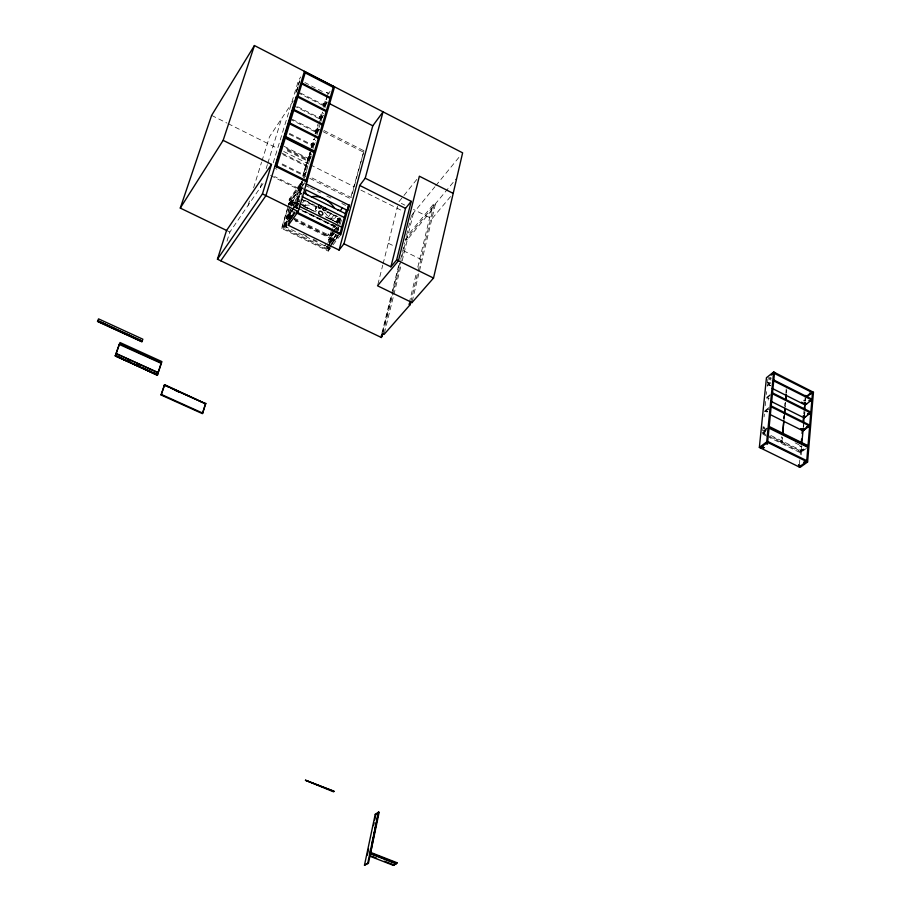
<?xml version="1.0" encoding="UTF-8"?>
<svg xmlns="http://www.w3.org/2000/svg" width="911" height="911" viewBox="0 0 911 911"><rect width="100%" height="100%" fill="white"/><g stroke="black" fill="none" stroke-linecap="round" stroke-linejoin="round"><path stroke-width="0.68" stroke-dasharray="4.55 3.42" d="M339.917 219.893L338.095 218.56L340.327 219.13M334.792 240.288L333.255 239.502L334.952 239.935M332.276 239.616C332.151 241.438 331.353 239.547 332.253 239.718M328.86 93.241C329.167 93.674 325.125 92.535 328.928 93.218M321.549 118.077L319.636 117.109L321.902 117.314M313.828 144.473L311.778 143.847L313.714 144.826M309.729 158.412L308.26 157.671L310.036 157.797M333.642 224.345L332.709 224.334M300.072 192.938L301.552 193.679L300.414 192.437M298.808 194.248L298.933 193.827M799.414 464.143L799.778 459.964M800.268 454.395L800.997 446.026M803.73 414.027L803.969 411.225M804.868 401.432L805.187 397.219M801.623 445.707L801.19 451.366L769.772 435.845M803.206 427.51L803.445 424.708M804.299 414.904L804.538 412.102M805.518 400.897L805.757 398.096M801.179 454.84L801.896 446.481M803.593 426.963L803.832 424.184M804.675 414.425L804.925 411.635M296.132 206.854L295.916 207.161M293.763 213.311L295.859 213.743M781.319 441.471L782.162 442.814L782.242 441.926L781.239 442.359L781.695 436.722M783.483 418.559L783.665 415.723M784.667 405.964L784.861 403.129M785.851 393.358L786.307 387.722M781.251 441.436L780.249 441.869L780.328 440.981L781.16 442.325L781.854 441.801L782.253 437.599M783.961 419.402L784.36 415.2M785.544 402.594L785.145 406.796L785.624 402.628M786.466 392.789L786.728 389.988L786.546 392.835M781.934 441.846L782.333 437.644M784.041 419.436L784.439 415.234M762.666 430.869L763.236 425.266M764.09 416.862L764.363 414.061M765.217 405.668L765.65 401.466M766.356 394.463L766.641 391.662M767.483 383.258L767.916 379.056M299.696 191.162L299.981 190.558M334.861 226.987L288.309 204.087L289.299 199.076L301.7 181.676L300.471 187.632L302.076 182.12M302.019 182.348L301.427 182.063L300.175 187.484L288.309 204.087M410.736 302.167L434.388 203.176L435.492 203.734L419.424 271.102M412.205 301.347L419.094 272.48M799.642 445.194L800.177 446.561L801.316 446.481M409.267 302.851L416.498 272.628M417.819 267.139L431.962 208.072L433.055 208.619L407.411 239.536L401.66 262.915M297.851 201.388L299.423 202.128L298.045 201.012M289.094 219.722L291.008 220.428M384.408 333.05L393.541 295.916M393.882 294.538L401.318 264.292M381.925 333.096L391.423 294.617M391.764 293.24L399.223 263.017M382.722 332.014L392.55 292.18M392.892 290.814L400.339 260.592M400.681 259.225L404.746 242.747M411.487 215.429L405.418 240.026L455.887 179.103M382.95 333.893L406.397 238.853M413.446 213.037L407.376 237.669L406.306 237.133L434.388 203.176M377.871 284.414L382.734 265.203M383.075 263.837L397.663 206.182M323.952 130.512L363.99 150.816L350.428 198.644L306.927 176.973M363.99 150.816L351.27 197.528L311.482 177.691M339.074 222.99L340.463 217.923M338.835 225.04L340.976 217.251M337.286 232.157L338.585 227.408M338.095 230.415L338.778 227.932M340.247 224.265L341.671 219.073M327.698 243.932L326.707 247.541L327.755 248.054L330.351 244.683M328.04 242.725L329.372 237.908L332.822 233.398M324.567 212.377A19.404 14.098 38.7 0 1 328.267 217.046L331.331 218.549A3.61 2.608 39.1 0 0 334.918 218.139L335.521 215.975L326.81 211.671M330.955 234.275L331.262 233.603L330.146 235.084M329.418 242.041L330.408 238.42L335.612 231.656M332.777 229.868L330.636 237.623L335.681 231.052M329.156 244.547L327.675 249.921L329.406 247.678M329.52 243.203L332.481 232.464M300.801 187.279L288.696 204.258L281.567 228.331L328.222 251.083L328.962 248.407M330.431 243.043L333.027 233.615M334.098 226.611L334.337 225.746M315.354 209.063L316.128 206.398A1.868 1.264 17.1 0 1 316.493 206.148M295.938 208.061L301.871 187.803L300.152 186.949L301.7 181.676M296.371 207.97L297.407 204.417M296.485 208.573L297.897 203.734L295.597 206.934M289.857 219.79L301.074 181.619M302.68 176.165L309.478 152.98M311.084 147.525L313.486 139.349M315.092 133.894L317.893 124.352M319.499 118.897L321.492 112.076M323.098 106.621L324.703 101.167L326.981 97.864M305.686 176.358L303.204 175.117L309.854 152.479M311.414 147.161L313.76 139.167M315.32 133.837L317.7 127.346L315.741 134.008M303.283 189.021L299.878 187.336L301.427 182.063M310.275 152.661L303.204 175.117M311.835 147.331L314.181 139.337M302.839 179.114L299.662 189.955L305.754 181.426M303.238 177.759L322.312 112.713M323.792 107.35L326.685 97.819M310.742 152.797L308.26 160.29M312.336 147.366L314.728 139.224M316.322 133.792L318.713 125.638M320.296 120.206L322.688 112.064M324.282 106.633L327.47 95.769M294.868 207.526L302.293 181.972M310.64 156.635L308.818 159.698L285.086 147.798M289.208 134.236L312.803 146.113L315.4 141.934M289.596 118.931L316.743 132.676L318.554 129.613M293.649 105.653L320.638 119.387L323.223 115.196M297.669 92.512L324.498 106.234L327.072 102.032M291.93 209.541L295.973 203.916L298.261 196.138L299.32 196.662L292.841 205.67M300.767 187.78L305.868 190.035M295.768 206.831L296.827 203.21L293.752 207.469M270.556 175.527L300.732 190.479L302.714 183.703M304.308 178.283L311.448 153.902M313.031 148.482L315.411 140.351M317.005 134.93L320.57 122.734M320.968 121.379L323.348 113.249M324.942 107.828L326.924 101.053M296.975 203.677L298.831 197.345M298.444 205.032L289.516 200.568L302.156 182.154M297.407 207.902L289.231 203.768L296.792 207.492M289.459 206.717L283.116 228.183L294.754 212.104L293.684 211.58L281.567 228.331M289.356 208.528L287.067 216.283L291.121 210.657M298.694 204.166L292.385 201.058L289.994 204.895L301.871 187.803M292.989 208.539L286.84 217.08L283.993 226.691L285.063 227.215L287.899 217.592L292.511 211.193M290.415 209.052L288.127 216.795L292.18 211.181M286.418 224.391L286.566 224.22M289.584 213.88L289.8 213.254L288.616 215.155M273.209 162.807L298.557 80.259L300.767 76.911M295.859 92.968L299.594 80.794L298.557 80.259M296.337 91.749L299.662 80.897M296.815 91.02L298.478 85.6M260.295 187.564L261.548 183.498M266.149 168.615L267.401 164.561M267.823 163.206L281.624 118.544M248.122 205.351L249.796 199.964M253.577 187.871L261.537 162.317M261.958 160.974L269.497 136.764L294.071 99.834M226.976 241.187L229.868 232.032L264.201 181.847M309.239 159.459L307.508 159.231L308.988 159.972M338.835 229.959L338.197 229.242L338.334 230.016M286.43 224.095L285.53 225.609M316.55 207.981A1.868 1.264 17.1 0 1 316.049 206.66L316.219 206.376A1.868 1.264 17.1 0 0 316.618 207.742M291.907 202.094L293.41 202.902L291.725 202.481M327.482 95.108L330.499 90.713M324.498 106.234L326.833 102.852M320.638 119.387L325.318 112.645M316.743 132.676L319.089 129.328M312.803 146.113L315.149 142.776M311.163 156.373L308.328 160.404L284.596 148.516M311.118 156.954L308.077 161.258L284.334 149.37M306.483 171.473L304.092 174.844L280.212 162.944M306.233 172.338L303.841 175.698L279.95 163.798M289.516 200.568L301.655 183.555L304.172 184.808M289.163 204.007L301.04 187.393M303.727 183.749L299.913 189.078L274.621 176.54M290.256 204.03L292.385 201.058M300.732 190.479L303.021 187.29M300.778 191.538L299.15 196.081L299.651 195.398M290.973 206.285L298.261 196.138M290.154 218.742L285.166 216.192L285.644 215.52L332.037 238.375M285.132 216.283L285.61 215.622M289.835 211.022L290.711 209.792M291.793 210.862L288.559 215.349L291.064 216.579M292.613 209.735L297.464 202.994L301.268 204.861M293.968 208.357L288.297 216.214L329.748 236.541L332.264 233.239M294.788 207.23L297.214 203.859M295.426 206.695L297.043 204.451M287.421 219.187L288.502 217.672L287.307 219.574M290.245 217.171L291.6 216.18M294.185 212.377L283.378 227.306L327.914 249.045L330.511 245.685M285.496 225.757L287.159 223.457M287.99 222.307L294.663 213.094M285.234 226.634L286.897 224.334M291.076 218.572L293.581 215.121M302.554 202.88L304.126 200.716M285.063 227.215L286.726 224.915M290.905 219.164L293.399 215.702M286.213 227.044L284.471 225.791M301.757 203.973L304.855 205.487L308.009 201.16M327.391 217.854L336.284 222.238L339.644 217.672M328.267 217.046L331.49 212.764M331.331 218.549L334.565 214.279M334.918 218.139L336.535 215.998M339.291 217.387L335.92 221.806L325.979 216.909M336.284 222.238L339.735 217.706M336.933 222.352L340.384 217.82M340.133 218.355L331.729 229.367L329.588 237.111L332.105 233.82M327.368 235.368L328.746 234.4L327.835 235.596M337.172 222.705L340.634 218.184M337.116 222.944L340.566 218.424M334.451 227.67L336.979 224.368M337.355 223.673L342.024 217.775M332.515 232.373L329.987 235.664L292.329 217.194M333.346 231.28L336.717 226.885M335.635 228.855L337.309 226.657M335.476 229.435L337.15 227.238M328.928 239.513L330.033 238.022L328.814 239.9M336.523 229.948L339.894 225.564M324.475 245.788L325.386 244.592M336.478 230.529L338.209 228.274M324.942 246.016L325.853 244.82M334.849 233.956L336.102 234.97M332.071 238.272L331.536 239.024L295.198 221.111M329.702 242.702L335.772 234.833M326.901 246.915L329.053 247.564M328.598 244.706L336.398 234.582M328.438 245.298L337.104 234.047M336.706 235.027L337.947 236.04M331.228 243.556L338.163 234.571M331.376 244.558L340.031 233.353M330.272 246.562L338.926 235.357M328.222 251.083L332.185 245.959M333.05 244.831L340.851 234.753M416.782 179.444L398.711 202.06L404.871 205.157M299.89 194.077L301.689 195.068M412.136 214.632L434.911 186.766M435.8 185.673L459.953 156.123M450.558 196.56L432.008 218.765L413.514 209.484M770.49 382.495L767.278 385.034L769.818 386.31M770.399 383.36L767.199 385.9L769.727 387.175M770.273 394.543L765.98 397.902L768.52 399.177M770.182 395.408L765.889 398.779L768.36 400.009M765.741 410.064L768.975 407.559M764.568 411.772L768.884 408.435M766.925 428.102L762.587 431.404L765.081 432.634M768.075 428.045L762.496 432.292L764.989 433.522M762.689 432.964L767.574 429.252M780.75 441.653L781.444 441.129M781.239 442.359L782.435 441.619M803.479 448.872L801.259 450.478L770.068 435.094M800.439 451.822L804.743 448.781M806.383 448.428L800.405 452.767L769.203 437.394M291.668 216.351L291.019 215.748L291.566 216.374M770.979 377.963L770.991 378.543M226.566 230.437L229.868 232.032M334.041 241.096L329.987 239.445L333.825 241.392M285.325 224.607L286.817 225.336L285.12 224.903M303.147 234.378L306.927 236.222M313.236 239.308L318.281 241.768M284.255 226.087L328.837 247.849M293.023 213.983L294.515 214.711M795.121 442.86L798.867 444.716M301.12 198.985L314.876 205.784M301.051 199.224L316.06 206.638M326.742 211.91L335.453 216.214M388.291 243.248L394.588 246.357M403.414 250.719L421.053 259.43M298.25 199.327L300.209 200.283M339.78 221.601L338.323 220.883L339.678 221.988M764.067 431.097L765.354 431.723L763.76 431.324M802.796 450.205L801.213 449.806L802.477 450.433M289.949 199.145L298.637 203.426M299.878 204.041L316.037 212.001M763.281 432.509L764.568 433.146L762.985 432.748M802.01 451.605L800.427 451.207L801.691 451.833M302.532 205.487L315.183 211.728M325.318 216.727L339.234 223.582M289.299 199.076L298.193 203.46M304.536 206.581L313.43 210.965M303.75 206.66L310.059 209.769M761.835 432.793L768.041 435.891M769.294 436.506L800.484 451.879M295.973 203.916L298.056 204.964L296.348 204.542M762.962 434.319L767.962 436.779M291.087 203.369L293.023 204.326L290.871 203.677M297.806 207.754L289.197 203.517L282.046 227.67L328.723 250.434L335.373 226.258L305.401 211.58M298.056 208.107L334.519 226.338L297.977 208.346M406.34 239.001L407.411 239.536M300.789 188.372L298.592 187.7L300.573 188.679M305.139 200.466L315.229 205.453M327.846 211.682L337.935 216.67M768.144 409.016L769.419 409.643M766.14 410.565L767.814 411.396M765.832 410.793L767.517 411.635M764.659 410.895L767.142 412.125M275.373 168.501L276.887 169.252M305.424 185.434L309.205 187.302M310.457 187.928L320.513 192.916M326.798 196.047L331.82 198.541M341.887 203.529L345.656 205.408M281.886 153.082L308.419 166.349M282.888 154.574L306.905 166.576M767.449 397.56L769.123 398.392M767.142 397.788L768.816 398.631M304.969 174.115L303.261 173.682L304.752 174.422M768.747 384.67L770.41 385.512L768.44 384.909M284.095 146.329L309.068 158.844M211.614 115.401L226.793 122.996M228.057 123.634L277.399 148.322M283.72 151.488L309.023 164.151M310.287 164.777L354.561 186.937M360.893 190.103L402.639 210.999M433.067 204.781L434.16 205.339M289.47 133.382L313.054 145.27M769.488 377.268L771.15 378.111M768.053 377.655L770.581 378.93M768.633 378.839L771.162 380.103M317.871 131.07L315.73 130.41L317.654 131.378M292.317 119.341L316.994 131.844M316.891 128.508L321.89 131.047M323.132 131.685L363.136 151.966M297.578 106.701L320.888 118.555M324.703 101.167L327.231 102.465M325.626 104.606L323.496 103.956L325.398 104.924M300.357 92.945L324.737 105.414M304.923 82.559L308.567 84.427M311.482 85.998L315.263 87.946M318.269 89.403L324.327 92.523M805.187 400.886L804.026 399.986L803.604 400.965M304.855 205.487A19.404 14.098 38.7 0 1 316.595 206.934M299.446 201.502A3.633 2.631 38.2 0 1 299.229 200.522M316.698 210.84A1.868 1.264 17 0 1 315.308 209.393A1.868 1.264 17 0 1 316.618 208.323M285.895 226.782L286.863 227.067L285.895 226.782M292.499 204.371L293.456 204.645L292.499 204.371M298.159 187.381L299.138 187.655L298.193 187.29M311.346 143.528L312.302 143.801L311.346 143.528M315.297 130.079L316.254 130.353L315.297 130.079M319.214 116.779L320.16 117.052L319.249 116.699M323.086 103.626L324.02 103.9L323.086 103.626M326.332 92.592L327.265 92.865L326.366 92.501M326.48 246.608L327.436 246.881L326.514 246.528M328.062 234.116L329.019 234.389L328.062 234.116M329.566 239.137L330.522 239.411L329.566 239.137M299.97 192.437L299.685 193.03L299.947 192.415M337.548 218.503L338.391 219.027L337.548 218.503M765.024 428.318C762.484 430.14 763.669 424.492 765.024 428.318M767.825 382.324C768.36 386.025 770.9 381.47 767.825 382.324M769.875 385.524L770.774 385.706L769.932 385.467"/><path stroke-width="1.37" d="M803.172 428.91L802.227 428.876L803.172 428.91L801.874 442.905M809.56 425.972L809.64 425.084L771.127 405.885L771.036 406.761L809.56 425.972L802.967 430.846L770.763 414.847M810.665 412.934L810.744 412.057L772.414 392.857L772.334 393.734L810.665 412.934L804.094 417.853L770.82 401.239M811.758 400.02L811.826 399.155L773.701 379.955L773.61 380.821L811.758 400.02L805.21 404.974L772.266 388.439M806.941 396.752L812.384 392.607L812.453 391.741L773.633 371.995L766.447 377.735L759.353 447.415L800.086 467.389L807.59 462.014L813.466 392.106L812.578 391.65L806.668 461.558L799.175 466.933L799.254 466.033M801.168 443.418L801.6 439.056M802.079 433.488L802.329 430.698M802.99 422.419L803.422 418.16M804.094 409.825L804.39 407.001M803.57 423.308L804.174 416.304M804.789 409.301L805.267 403.698M782.651 433.397L783.836 420.802L782.731 433.442M784.496 413.799L785.02 408.196L784.565 413.833M786.204 395.59L785.806 399.792L786.409 394.235M759.353 447.415L766.686 441.903L773.633 371.995M771.23 375.093L774.544 372.451L774.35 373.408L812.384 392.607M774.544 372.451L767.62 442.359L760.275 447.87M369.877 856.203L393.438 865.404L396.456 863.56L369.98 853.174M396.456 863.56L396.934 862.694L370.697 852.434M393.438 865.404L396.934 862.694M364.468 865.211L367.771 863.127L378.509 812.122L379.135 812.361L368.397 863.366L364.468 865.211L375.23 814.332L378.509 812.122M370.196 852.127L370.766 849.063M372.223 842.527L373.373 837.05M373.954 834.305L376.254 823.02M377.701 816.165L370.561 853.072M367.27 855.19L368.579 848.95M373.521 825.582L374.102 822.827M374.683 820.082L375.844 814.582L375.23 814.332M198.997 400.931L205.67 403.744L164.606 384.681L161.099 394.987L202.447 413.651L205.806 403.357M333.984 791.272L305.458 780.249L333.597 791.841L333.984 791.272L305.458 780.249M410.736 302.031L410.075 304.775L408.937 304.228L410.736 302.167L411.874 302.725L433.522 278.06L462.629 152.843L254.431 45.55L211.614 115.401L180.287 208.084L226.566 230.437L271.512 164.401L223.149 140.351L254.431 45.55M226.566 230.437L217.444 259.214L381.367 337.503L382.381 333.38M381.367 337.503L383.041 333.62M339.063 250.069L343.959 243.806L390.91 266.821L396.661 259.931L411.203 201.331L365.22 178.203L383.053 111.837L372.781 125.798L339.063 250.069L288.263 225.245L289.459 221.157M390.91 266.821L405.509 208.391L411.203 201.331M343.959 243.806L359.72 185.445L365.22 178.203M339.792 234.229L346.419 209.906M347.182 210.282L348.628 204.998M348.913 205.134L340.851 234.753L296.007 212.719M341.932 207.674L341.397 209.598A3.633 2.619 39.1 0 1 337.799 210.008M119.216 344.54L115.891 354.094L116.244 353.57L158.298 372.701L157.933 373.214L161.076 363.512M305.754 181.426L333.517 86.306M288.263 225.245L298.227 211.523L334.553 86.841M276.488 166.872L305.492 71.867M202.823 412.432L205.487 403.778M296.234 96.589L265.932 195.637L220.792 260.808M304.445 71.32L275.395 166.337L306.836 181.972M217.444 259.214L262.436 193.918L271.512 164.401M161.099 394.987L164.47 385.057L205.67 403.744M153.629 372.906L157.501 374.592L157.341 375.264L161.907 361.61L120.013 342.536L115.276 355.928L157.352 375.047M97.876 320.706L142.23 341.078L141.888 341.579L97.557 321.241L98.547 318.873L142.856 339.211L141.877 341.796L97.534 321.458L97.728 320.786M347.478 210.43L349.209 205.282L306.05 183.84M115.276 355.928L157.683 374.58M115.424 355.7L157.387 375.207L115.39 355.529L130.728 362.43M348.287 207.435L349.209 205.282L347.763 210.566L306.073 189.887L305.515 191.811A3.667 2.631 38.2 0 0 308.055 195.284M180.287 208.084L223.149 140.351M119.216 344.392L161.327 363.387M119.592 343.811L161.475 362.942M119.102 344.95L119.432 344.256M116.175 353.707L158.275 372.781M410.075 304.775L384.066 334.428L382.95 333.893L381.242 335.84L382.358 336.375M806.281 396.444L809.423 394.053M807.453 414.528L809.64 412.877M808.535 425.904L803.047 429.969L800.564 428.739M376.938 813.842L379.135 812.361M393.301 864.619L394.019 865.051M367.771 863.127L368.397 863.366M370.287 852.981L396.809 863.343M369.912 853.493L396.137 863.753M371.324 856.067L376.562 858.116M384.408 861.18L394.156 864.96M164.253 385.182L168.171 386.856M170.744 388.018L196.48 399.69M174.536 390.056L179.683 392.39M161.452 394.486L202.823 413.161M127.358 359.31L129.909 360.46M137.55 363.945L140.1 365.095M133.222 363.683L137.106 365.322M143.426 368.272L151.067 371.79M105.277 324.327L97.682 320.843L142.048 341.34M107.805 325.489L115.401 328.973M121.732 331.877L129.328 335.362M131.867 336.523L140.727 340.589M412.034 302.554L377.518 285.792L398.426 260.797L419.356 176.21L453.211 193.394M767.688 441.448L806.747 460.659M262.436 193.918L298.227 211.523M396.661 259.931L433.522 278.06M766.686 441.903L807.59 462.014M296.269 211.842L340.031 233.353M766.333 443.327L767.631 443.953L766.026 443.555M805.358 462.503L803.764 462.105L805.039 462.731M761.858 446.686L763.555 447.517L761.55 446.914M800.78 465.783L798.446 464.917L800.473 466.011M299.32 206.273L341.716 227.169M303.329 192.802L345.406 213.641M769.112 427.259L807.943 446.458M302.133 196.628L344.347 217.501M769.009 428.136L807.863 447.347M808.273 426.929L806.702 426.53L807.955 427.157M276.75 165.996L306.016 180.56M804.561 429.673L802.591 429.081L804.254 429.901M805.688 416.669L803.718 416.065L805.37 416.896M806.793 403.778L804.846 403.186L806.486 404.006M801.486 402.206L804.014 403.482M359.72 185.445L405.509 208.391M809.378 413.901L807.818 413.503L809.07 414.129M811.109 393.575L809.549 393.188L810.79 393.814M807.431 396.376L805.483 395.784L807.123 396.604M285.678 136.57L314.546 151.089M810.471 400.988L808.911 400.601L810.164 401.227M285.53 137.265L314.409 151.795M285.416 137.424L314.295 151.943M285.268 138.119L314.158 152.649M289.823 122.974L318.52 137.481M289.573 123.816L318.269 138.324M293.934 109.525L322.448 124.021M293.684 110.368L322.209 124.853M297.988 96.224L326.343 110.698M297.738 97.056L326.092 111.529M329.759 103.763L372.781 125.798M302.008 83.06L330.181 97.523M301.757 83.88L329.941 98.342M305.379 72.026L333.415 86.465M305.128 72.834L333.175 87.285M324.111 210.509A1.674 1.207 38.8 0 1 323.006 209.279M319.522 208.243A1.685 1.218 38.7 0 1 318.315 207.082M311.163 196.822A19.53 14.12 38.8 0 1 334.713 208.482M803.354 415.871L804.299 415.985L803.354 415.871M804.481 402.992L805.415 403.095L804.515 402.924M805.119 395.59L806.053 395.693L805.153 395.522M807.898 445.65L807.829 446.549L768.998 427.339L769.089 426.45L807.898 445.65M763.008 447.54L763.942 447.722L763.008 447.54M318.702 213.094A2.357 1.708 38.8 0 0 322.266 214.928A2.357 1.708 38.8 0 0 321.276 211.489A2.357 1.708 38.8 0 0 318.702 213.094M318.451 206.899A1.685 1.218 38.7 0 0 321.059 207.924A1.685 1.218 38.7 0 0 320.034 205.487A1.685 1.218 38.7 0 0 318.451 206.899M323.154 209.086A1.674 1.207 38.8 0 0 325.705 210.361A1.674 1.207 38.8 0 0 324.942 207.913A1.674 1.207 38.8 0 0 323.154 209.086"/></g></svg>
